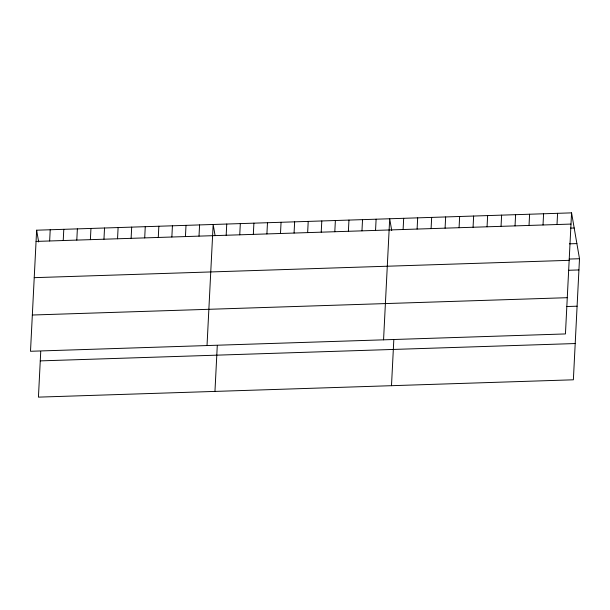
<?xml version="1.0" encoding="UTF-8"?>
<svg xmlns="http://www.w3.org/2000/svg" width="610" height="610" viewBox="0 0 610 610"><rect width="100%" height="100%" fill="white"/><g stroke="black" fill="none" stroke-linecap="round" stroke-linejoin="round"><path stroke-width="0.91" d="M36.63 230.199L30.5 351.276L565.439 333.937L571.57 212.867L36.63 230.199L38.666 241.972M40.74 351.543L38.43 397.133L573.37 379.801L579.5 258.724L571.57 212.867M49.646 240.973L50.211 229.764M63.226 240.531L63.791 229.322M76.799 240.096L77.371 228.88M90.379 239.654L90.951 228.437M103.959 239.212L104.531 228.003M117.539 238.769L118.111 227.56M131.119 238.335L131.684 227.118M144.7 237.892L145.264 226.684M158.28 237.45L158.844 226.241M171.86 237.015L172.424 225.799M185.44 236.573L186.004 225.357M199.012 236.131L199.584 224.922M207.026 345.55L213.164 224.48L215.055 235.407M214.956 391.414L217.267 345.824M226.173 235.254L226.745 224.038M239.753 234.812L240.317 223.603M253.333 234.37L253.897 223.161M266.913 233.935L267.477 222.719M280.493 233.493L281.058 222.276M294.073 233.05L294.638 221.842M307.646 232.616L308.218 221.399M321.226 232.174L321.798 220.957M334.806 231.731L335.378 220.523M348.386 231.289L348.958 220.08M361.966 230.854L362.531 219.638M375.546 230.412L376.111 219.196M383.56 339.831L389.691 218.761L391.727 230.534M391.49 385.695L393.801 340.098M403.111 229.52L403.683 218.304M417.103 229.063L417.675 217.854M431.095 228.613L431.666 217.396M445.087 228.155L445.651 216.946M459.078 227.705L459.643 216.489M473.07 227.256L473.634 216.039M487.062 226.798L487.626 215.589M501.046 226.348L501.618 215.132M515.038 225.891L515.61 214.682M529.03 225.441L529.602 214.224M543.022 224.983L543.586 213.774M557.014 224.533L557.578 213.317M36.066 241.415L571.006 224.076M570.457 228.117L574.185 228.003M569.42 243.832L576.885 243.596M569.237 259.059L579.5 258.724M34.229 277.664L569.168 260.333M568.672 270.276L578.936 269.94M32.338 315.019L567.277 297.688M566.835 306.525L577.098 306.197M40.268 360.884L575.199 343.544"/></g></svg>
